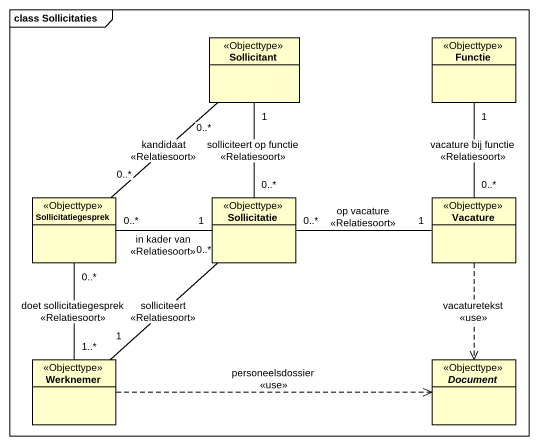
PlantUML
@startuml
mainframe class Sollicitaties
hide circle
hide empty members
class Sollicitant <<Objecttype>>
class Functie <<Objecttype>>
class Sollicitatiegesprek <<Objecttype>>
class Sollicitatie <<Objecttype>>
class Vacature <<Objecttype>>
class Werknemer <<Objecttype>>
abstract class Document <<Objecttype>>
Sollicitant "1" -- "0..*" Sollicitatie : solliciteert op functie\n<<Relatiesoort>>
Sollicitatiegesprek "0..*" -up- "0..*" Sollicitant : kandidaat\n<<Relatiesoort>>
Sollicitatiegesprek "0..*" -right- "1" Sollicitatie : in kader van\n<<Relatiesoort>>
Sollicitatiegesprek "0..*" -- "1..*" Werknemer : doet sollicitatiegesprek\n<<Relatiesoort>>
Sollicitatie "0..*" -right- "1" Vacature : op vacature\n<<Relatiesoort>>
Vacature "0..*" -up- "1" Functie : vacature bij functie\n<<Relatiesoort>>
Vacature ..> Document : vacaturetekst\n<<use>>
Werknemer "1" -up- "0..*" Sollicitatie : solliciteert\n<<Relatiesoort>>
Werknemer .right.> Document : personeelsdossier\n<<use>>
@enduml
